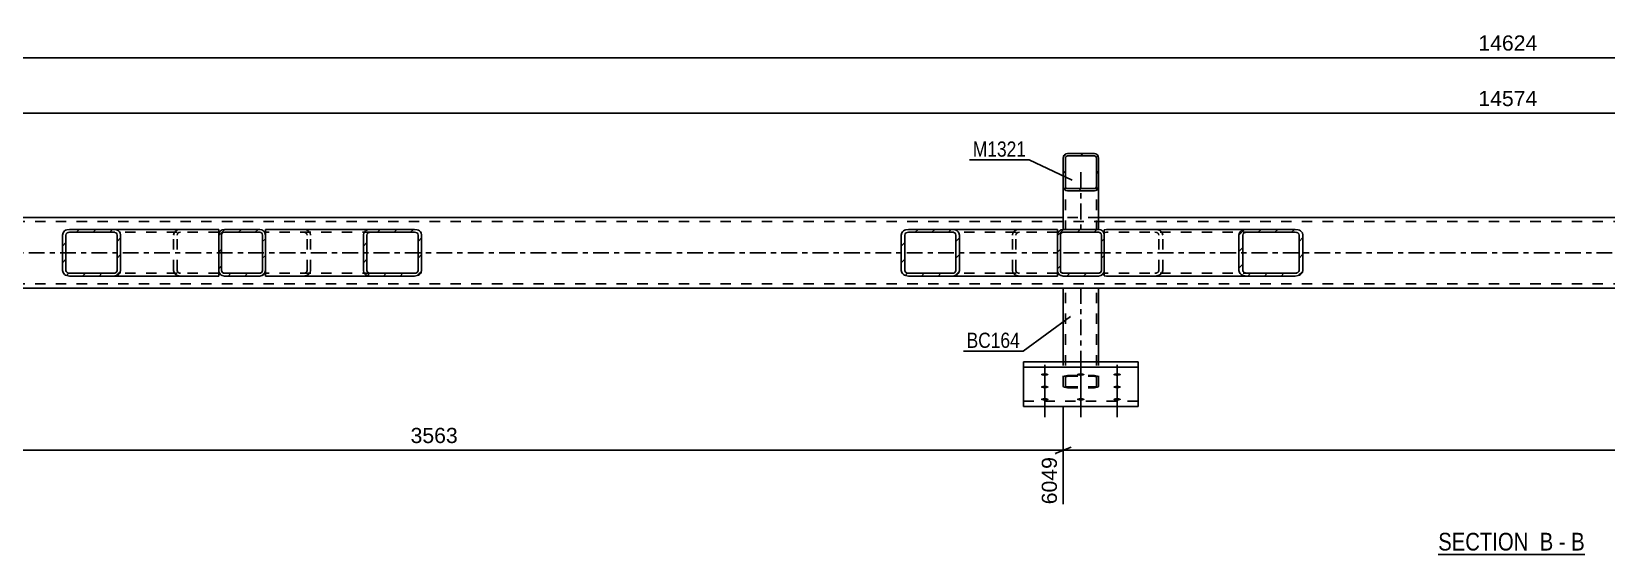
# Model space of a CAD drawing. Header units: millimetres. Extents: x -106 to 1083, y -547 to 294.
# Drawn here: x 181.8 to 479, y -359.8 to -261.1 of the extents above; entities that cross this region are included whole.
import ezdxf

# ---------------------------------------------------------------- set-up
doc = ezdxf.new("R2010")
doc.units = ezdxf.units.MM
doc.linetypes.add('DXK_LINE_DOT2', pattern=[3.9198, 1.9599, -1.9599])
doc.linetypes.add('DXK_LINE_DOT3', pattern=[5.9187, 2.979, -0.9799, 0.9799, -0.9799])
doc.styles.add('Arial', font='ARIAL.TTF', dxfattribs={"height": 0.2})
doc.styles.add('Arial Narrow', font='ARIALN.TTF', dxfattribs={"height": 0.2})

# ---------------------------------------------------------------- blocks, each defined once
blk = doc.blocks.new('Unknown-761556658-13 - 5484')
at = {"color": 6, "linetype": 'Continuous'}
blk.add_line((447.29, -359.8), (474.94, -359.8), dxfattribs=at)
at = {"color": 0, "linetype": 'Continuous'}
blk.add_wipeout([(465.4, -359.05), (465.4, -355.55), (447.29, -355.55), (447.29, -359.05)], dxfattribs=at)
at = {"color": 7, "linetype": 'Continuous', "style": 'Arial Narrow'}
blk.add_text('SECTION ', height=3.34, dxfattribs=at).set_placement((447.29, -359.05))
at = {"color": 0, "linetype": 'Continuous'}
blk.add_wipeout([(469.01, -359.05), (469.01, -355.55), (466.45, -355.55), (466.45, -359.05)], dxfattribs=at)
blk.add_wipeout([(471.33, -359.05), (471.33, -355.55), (470.06, -355.55), (470.06, -359.05)], dxfattribs=at)
at = {"color": 7, "linetype": 'Continuous', "style": 'Arial Narrow'}
blk.add_text('B', height=3.34, dxfattribs=at).set_placement((466.45, -359.05))
at = {"color": 0, "linetype": 'Continuous'}
blk.add_wipeout([(474.94, -359.05), (474.94, -355.55), (472.38, -355.55), (472.38, -359.05)], dxfattribs=at)
at = {"color": 7, "linetype": 'Continuous', "style": 'Arial Narrow'}
for s, p in [('B', (472.38, -359.05)), ('-', (470.06, -359.05))]:
    blk.add_text(s, height=3.34, dxfattribs=at).set_placement(p)
blk = doc.blocks.new('Part-761556658-5558 - 5484')
at = {"color": 7, "linetype": 'DXK_LINE_DOT2'}
for p, q in [((944.84, -297), (21.43, -297)), ((383.18, -296.2), (376.51, -296.2)), ((944.84, -308.74), (21.43, -308.74))]:
    blk.add_line(p, q, dxfattribs=at)
at = {"color": 2, "linetype": 'Continuous'}
for p, q in [((376.51, -296.2), (145.67, -296.2)), ((776.51, -296.2), (383.18, -296.2)), ((936.84, -309.54), (21.43, -309.54))]:
    blk.add_line(p, q, dxfattribs=at)
at = {"color": 7, "linetype": 'DXK_LINE_DOT3'}
blk.add_line((21.43, -302.87), (944.84, -302.87), dxfattribs=at)
blk = doc.blocks.new('Part-761556658-5628 - 5484')
at = {"linetype": 'Continuous'}
h = blk.add_hatch(dxfattribs=at)
h.set_pattern_fill('', scale=0.7, style=0, pattern_type=0)
h.set_pattern_definition([(45, (420.8499, -307.1879), (-1.57154, 1.57154), [])])
h.paths.add_polyline_path([(420.29, -307.27), (420.85, -307.19), (421.32, -306.96), (421.64, -306.61), (421.75, -306.2), (421.75, -299.54), (421.64, -299.13), (421.32, -298.78), (420.85, -298.55), (420.29, -298.47), (411.14, -298.47), (410.58, -298.55), (410.1, -298.78), (409.79, -299.13), (409.67, -299.54), (409.67, -306.2), (409.79, -306.61), (410.1, -306.96), (410.58, -307.19), (411.14, -307.27)])
h.paths.add_polyline_path([(410.86, -306.7), (410.62, -306.58), (410.46, -306.41), (410.41, -306.2), (410.41, -299.54), (410.46, -299.33), (410.62, -299.16), (410.86, -299.04), (411.14, -299), (420.29, -299), (420.57, -299.04), (420.81, -299.16), (420.97, -299.33), (421.02, -299.54), (421.02, -306.2), (420.97, -306.41), (420.81, -306.58), (420.57, -306.7), (420.29, -306.74), (411.14, -306.74)])
at = {"color": 2, "linetype": 'Continuous'}
for p, q in [((384.23, -298.53), (384.66, -298.47)), ((384.23, -298.53), (384.23, -299.54)), ((411.14, -298.47), (384.66, -298.47)), ((409.79, -299.13), (409.67, -299.54)), ((409.67, -306.2), (409.67, -299.54)), ((410.41, -299.54), (410.46, -299.33)), ((410.41, -306.2), (410.41, -299.54)), ((411.14, -298.47), (410.58, -298.55)), ((410.86, -299.04), (411.14, -299)), ((411.14, -298.47), (420.29, -298.47)), ((411.14, -299), (420.29, -299)), ((420.85, -298.55), (420.29, -298.47)), ((420.29, -299), (420.57, -299.04)), ((420.97, -299.33), (421.02, -299.54)), ((421.02, -306.2), (421.02, -299.54)), ((421.75, -299.54), (421.64, -299.13)), ((421.75, -306.2), (421.75, -299.54)), ((384.23, -307.19), (384.23, -306.2)), ((409.67, -306.2), (409.79, -306.61)), ((410.46, -306.41), (410.41, -306.2)), ((421.02, -306.2), (420.97, -306.41)), ((421.64, -306.61), (421.75, -306.2)), ((384.23, -307.21), (384.23, -307.19)), ((384.66, -307.27), (384.23, -307.21)), ((411.14, -307.27), (384.66, -307.27)), ((410.58, -307.19), (411.14, -307.27)), ((411.14, -306.74), (410.86, -306.7)), ((411.14, -306.74), (420.29, -306.74)), ((411.14, -307.27), (420.29, -307.27)), ((420.57, -306.7), (420.29, -306.74)), ((420.29, -307.27), (420.85, -307.19))]:
    blk.add_line(p, q, dxfattribs=at)
at = {"color": 7, "linetype": 'DXK_LINE_DOT2'}
for p, q in [((384.23, -298.53), (384.23, -299.12)), ((384.38, -299.04), (384.23, -299.12)), ((384.23, -306.96), (384.23, -299.54)), ((384.66, -299), (384.38, -299.04)), ((420.29, -299), (384.66, -299)), ((393.81, -298.47), (394.37, -298.55)), ((394.09, -299.04), (393.81, -299)), ((394.55, -299.54), (394.49, -299.33)), ((394.55, -306.2), (394.55, -299.54)), ((395.17, -299.13), (395.28, -299.54)), ((395.28, -306.2), (395.28, -299.54)), ((420.29, -298.47), (411.14, -298.47)), ((394.49, -306.41), (394.55, -306.2)), ((395.28, -306.2), (395.17, -306.61)), ((384.23, -306.62), (384.38, -306.7)), ((384.38, -306.7), (384.66, -306.74)), ((420.29, -306.74), (384.66, -306.74)), ((393.81, -306.74), (394.09, -306.7)), ((394.37, -307.19), (393.81, -307.27)), ((420.29, -307.27), (411.14, -307.27))]:
    blk.add_line(p, q, dxfattribs=at)
for centre, radius, start, end in [((393.93, -299.69), 0.668, 32.4104, 75.4453), ((394.04, -299.84), 1.34, 32.4104, 75.4453), ((393.93, -306.05), 0.668, 284.5547, 327.5896), ((394.04, -305.89), 1.34, 284.5547, 327.5896)]:
    blk.add_arc(centre, radius, start, end, dxfattribs=at)
at = {"color": 2, "linetype": 'Continuous'}
for centre, radius, start, end in [((410.91, -299.84), 1.34, 104.5547, 147.5896), ((411.03, -299.69), 0.668, 104.5547, 147.5896), ((420.4, -299.69), 0.668, 32.4104, 75.4453), ((420.51, -299.84), 1.34, 32.4104, 75.4453), ((410.91, -305.89), 1.34, 212.4104, 255.4453), ((411.03, -306.05), 0.668, 212.4104, 255.4453), ((420.4, -306.05), 0.668, 284.5547, 327.5896), ((420.51, -305.89), 1.34, 284.5547, 327.5896)]:
    blk.add_arc(centre, radius, start, end, dxfattribs=at)
blk = doc.blocks.new('Part-761556658-5567 - 5484')
at = {"linetype": 'Continuous'}
h = blk.add_hatch(dxfattribs=at)
h.set_pattern_fill('', scale=0.7, style=0, pattern_type=0)
h.set_pattern_definition([(45, (197.76, -307.1879), (-1.57154, 1.57154), [])])
h.paths.add_polyline_path([(197.25, -307.27), (197.76, -307.19), (198.19, -306.96), (198.48, -306.61), (198.58, -306.2), (198.58, -299.54), (198.48, -299.13), (198.19, -298.78), (197.76, -298.55), (197.25, -298.47), (188.94, -298.47), (188.43, -298.55), (188, -298.78), (187.71, -299.13), (187.61, -299.54), (187.61, -306.2), (187.71, -306.61), (188, -306.96), (188.43, -307.19), (188.94, -307.27)])
h.paths.add_polyline_path([(188.69, -306.7), (188.47, -306.58), (188.33, -306.41), (188.27, -306.2), (188.27, -299.54), (188.33, -299.33), (188.47, -299.16), (188.69, -299.04), (188.94, -299), (197.25, -299), (197.51, -299.04), (197.72, -299.16), (197.87, -299.33), (197.92, -299.54), (197.92, -306.2), (197.87, -306.41), (197.72, -306.58), (197.51, -306.7), (197.25, -306.74), (188.94, -306.74)])
at = {"color": 2, "linetype": 'Continuous'}
for p, q in [((187.71, -299.13), (187.61, -299.54)), ((187.61, -306.2), (187.61, -299.54)), ((188.27, -299.54), (188.33, -299.33)), ((188.27, -306.2), (188.27, -299.54)), ((188.94, -298.47), (188.43, -298.55)), ((188.69, -299.04), (188.94, -299)), ((188.94, -298.47), (197.25, -298.47)), ((188.94, -299), (197.25, -299)), ((217.1, -298.47), (197.25, -298.47)), ((197.76, -298.55), (197.25, -298.47)), ((197.25, -299), (197.51, -299.04)), ((197.87, -299.33), (197.92, -299.54)), ((197.92, -306.2), (197.92, -299.54)), ((198.58, -299.54), (198.48, -299.13)), ((198.58, -306.2), (198.58, -299.54)), ((217.1, -298.47), (217.1, -298.78)), ((217.1, -298.78), (217.1, -299.54)), ((187.61, -306.2), (187.71, -306.61)), ((188.33, -306.41), (188.27, -306.2)), ((197.92, -306.2), (197.87, -306.41)), ((198.48, -306.61), (198.58, -306.2)), ((217.1, -307.27), (217.1, -306.2)), ((188.43, -307.19), (188.94, -307.27)), ((188.94, -306.74), (188.69, -306.7)), ((188.94, -306.74), (197.25, -306.74)), ((188.94, -307.27), (197.25, -307.27)), ((197.51, -306.7), (197.25, -306.74)), ((197.25, -307.27), (197.76, -307.19)), ((217.1, -307.27), (197.25, -307.27))]:
    blk.add_line(p, q, dxfattribs=at)
at = {"color": 7, "linetype": 'DXK_LINE_DOT2'}
for p, q in [((197.25, -298.47), (188.94, -298.47)), ((217.1, -299), (188.94, -299)), ((208.57, -299.54), (208.67, -299.13)), ((208.57, -306.2), (208.57, -299.54)), ((209.29, -299.33), (209.23, -299.54)), ((209.23, -306.2), (209.23, -299.54)), ((209.39, -298.55), (209.9, -298.47)), ((209.9, -299), (209.65, -299.04)), ((217.1, -298.78), (217.1, -299)), ((217.1, -306.2), (217.1, -299.13)), ((208.67, -306.61), (208.57, -306.2)), ((209.23, -306.2), (209.29, -306.41)), ((217.1, -306.74), (188.94, -306.74)), ((197.25, -307.27), (188.94, -307.27)), ((209.9, -307.27), (209.39, -307.19)), ((209.65, -306.7), (209.9, -306.74))]:
    blk.add_line(p, q, dxfattribs=at)
at = {"color": 2, "linetype": 'Continuous'}
for centre, radius, start, end in [((188.78, -299.73), 1.23, 106.7178, 150.749), ((188.86, -299.63), 0.615, 106.7178, 150.749), ((197.33, -299.63), 0.615, 29.251, 73.2822), ((197.41, -299.73), 1.23, 29.251, 73.2822), ((188.78, -306.01), 1.23, 209.251, 253.2822), ((188.86, -306.11), 0.615, 209.251, 253.2822), ((197.33, -306.11), 0.615, 286.7178, 330.749), ((197.41, -306.01), 1.23, 286.7178, 330.749)]:
    blk.add_arc(centre, radius, start, end, dxfattribs=at)
at = {"color": 7, "linetype": 'DXK_LINE_DOT2'}
for centre, radius, start, end in [((209.74, -299.73), 1.23, 106.7178, 150.749), ((209.82, -299.63), 0.615, 106.7178, 150.749), ((209.74, -306.01), 1.23, 209.251, 253.2822), ((209.82, -306.11), 0.615, 209.251, 253.2822)]:
    blk.add_arc(centre, radius, start, end, dxfattribs=at)
blk = doc.blocks.new('Part-761556658-5533 - 5484')
at = {"color": 2, "linetype": 'Continuous'}
for p, q in [((390.68, -323.48), (369.01, -323.48)), ((369.01, -323.48), (369.01, -331.9)), ((390.68, -331.9), (390.68, -323.48)), ((369.01, -324.49), (390.68, -324.49)), ((369.01, -331.9), (390.68, -331.9))]:
    blk.add_line(p, q, dxfattribs=at)
at = {"color": 7, "linetype": 'DXK_LINE_DOT2'}
blk.add_line((369.01, -330.89), (390.68, -330.89), dxfattribs=at)
blk = doc.blocks.new('Part-761556658-5613 - 5484')
at = {"linetype": 'Continuous'}
h = blk.add_hatch(dxfattribs=at)
h.set_pattern_fill('', scale=0.7, style=0, pattern_type=0)
h.set_pattern_definition([(45, (382.6817, -291.14), (-1.57154, 1.57154), [])])
h.paths.add_polyline_path([(382.38, -291.2), (382.68, -291.14), (382.94, -290.96), (383.11, -290.68), (383.18, -290.36), (383.18, -285.02), (383.11, -284.69), (382.94, -284.42), (382.68, -284.24), (382.38, -284.17), (377.31, -284.17), (377, -284.24), (376.74, -284.42), (376.57, -284.69), (376.51, -285.02), (376.51, -290.36), (376.57, -290.68), (376.74, -290.96), (377, -291.14), (377.31, -291.2)])
h.paths.add_polyline_path([(377.16, -290.75), (377.03, -290.66), (376.94, -290.52), (376.91, -290.36), (376.91, -285.02), (376.94, -284.86), (377.03, -284.72), (377.16, -284.63), (377.31, -284.59), (382.38, -284.59), (382.53, -284.63), (382.66, -284.72), (382.75, -284.86), (382.78, -285.02), (382.78, -290.36), (382.75, -290.52), (382.66, -290.66), (382.53, -290.75), (382.38, -290.78), (377.31, -290.78)])
at = {"color": 2, "linetype": 'Continuous'}
for p, q in [((376.57, -284.69), (376.51, -285.02)), ((376.51, -290.36), (376.51, -285.02)), ((376.91, -285.02), (376.94, -284.86)), ((376.91, -290.36), (376.91, -285.02)), ((376.94, -284.86), (377.03, -284.72)), ((377.31, -284.17), (377, -284.24)), ((377.03, -284.72), (377.16, -284.63)), ((377.16, -284.63), (377.31, -284.59)), ((377.31, -284.17), (382.38, -284.17)), ((377.31, -284.59), (382.38, -284.59)), ((382.68, -284.24), (382.38, -284.17)), ((382.38, -284.59), (382.53, -284.63)), ((382.53, -284.63), (382.66, -284.72)), ((382.66, -284.72), (382.75, -284.86)), ((382.75, -284.86), (382.78, -285.02)), ((382.78, -290.36), (382.78, -285.02)), ((383.18, -285.02), (383.11, -284.69)), ((383.18, -290.36), (383.18, -285.02)), ((376.51, -290.36), (376.51, -298.47)), ((376.51, -290.36), (376.57, -290.68)), ((376.94, -290.52), (376.91, -290.36)), ((377.03, -290.66), (376.94, -290.52)), ((377, -291.14), (377.31, -291.2)), ((377.16, -290.75), (377.03, -290.66)), ((377.31, -290.78), (377.16, -290.75)), ((377.31, -290.78), (382.38, -290.78)), ((377.31, -291.2), (382.38, -291.2)), ((382.53, -290.75), (382.38, -290.78)), ((382.38, -291.2), (382.68, -291.14)), ((382.66, -290.66), (382.53, -290.75)), ((382.75, -290.52), (382.66, -290.66)), ((382.78, -290.36), (382.75, -290.52)), ((383.11, -290.68), (383.18, -290.36)), ((383.18, -298.47), (383.18, -290.36)), ((383.17, -298.47), (383.18, -298.47))]:
    blk.add_line(p, q, dxfattribs=at)
at = {"color": 7, "linetype": 'DXK_LINE_DOT2'}
for p, q in [((376.51, -285.02), (376.51, -290.36)), ((376.91, -285.02), (376.91, -298.47)), ((382.78, -285.02), (382.78, -298.47)), ((383.18, -285.02), (383.18, -290.36)), ((383.18, -296.2), (376.51, -296.2)), ((383.17, -298.47), (376.51, -298.47))]:
    blk.add_line(p, q, dxfattribs=at)
at = {"color": 7, "linetype": 'DXK_LINE_DOT3'}
blk.add_line((379.84, -287.69), (379.84, -298.47), dxfattribs=at)
at = {"color": 2, "linetype": 'Continuous'}
for centre, start, end in [((377.34, -284.99), 114.0542, 158.9967), ((382.35, -284.99), 21.0033, 65.9458), ((377.34, -290.39), 201.0033, 245.9458), ((382.35, -290.39), 294.0542, 338.9967)]:
    blk.add_arc(centre, 0.823, start, end, dxfattribs=at)
blk = doc.blocks.new('Part-761556658-5630 - 5484')
at = {"linetype": 'Continuous'}
h = blk.add_hatch(dxfattribs=at)
h.set_pattern_fill('', scale=0.7, style=0, pattern_type=0)
h.set_pattern_definition([(45, (254.5702, -307.1879), (-1.57154, 1.57154), [])])
h.paths.add_polyline_path([(254.06, -307.27), (254.57, -307.19), (255, -306.96), (255.29, -306.61), (255.39, -306.2), (255.39, -299.54), (255.29, -299.13), (255, -298.78), (254.57, -298.55), (254.06, -298.47), (245.75, -298.47), (245.24, -298.55), (244.81, -298.78), (244.52, -299.13), (244.42, -299.54), (244.42, -306.2), (244.52, -306.61), (244.81, -306.96), (245.24, -307.19), (245.75, -307.27)])
h.paths.add_polyline_path([(245.5, -306.7), (245.28, -306.58), (245.14, -306.41), (245.08, -306.2), (245.08, -299.54), (245.14, -299.33), (245.28, -299.16), (245.5, -299.04), (245.75, -299), (254.06, -299), (254.32, -299.04), (254.53, -299.16), (254.68, -299.33), (254.73, -299.54), (254.73, -306.2), (254.68, -306.41), (254.53, -306.58), (254.32, -306.7), (254.06, -306.74), (245.75, -306.74)])
at = {"color": 2, "linetype": 'Continuous'}
for p, q in [((225.9, -298.47), (225.9, -299.54)), ((245.75, -298.47), (225.9, -298.47)), ((244.52, -299.13), (244.42, -299.54)), ((244.42, -306.2), (244.42, -299.54)), ((245.08, -299.54), (245.14, -299.33)), ((245.08, -306.2), (245.08, -299.54)), ((245.75, -298.47), (245.24, -298.55)), ((245.5, -299.04), (245.75, -299)), ((245.75, -298.47), (254.06, -298.47)), ((245.75, -299), (254.06, -299)), ((254.57, -298.55), (254.06, -298.47)), ((254.06, -299), (254.32, -299.04)), ((254.68, -299.33), (254.73, -299.54)), ((254.73, -306.2), (254.73, -299.54)), ((255.39, -299.54), (255.29, -299.13)), ((255.39, -306.2), (255.39, -299.54)), ((225.9, -307.27), (225.9, -306.2)), ((244.42, -306.2), (244.52, -306.61)), ((245.14, -306.41), (245.08, -306.2)), ((254.73, -306.2), (254.68, -306.41)), ((255.29, -306.61), (255.39, -306.2)), ((245.75, -307.27), (225.9, -307.27)), ((245.24, -307.19), (245.75, -307.27)), ((245.75, -306.74), (245.5, -306.7)), ((245.75, -306.74), (254.06, -306.74)), ((245.75, -307.27), (254.06, -307.27)), ((254.32, -306.7), (254.06, -306.74)), ((254.06, -307.27), (254.57, -307.19))]:
    blk.add_line(p, q, dxfattribs=at)
at = {"color": 7, "linetype": 'DXK_LINE_DOT2'}
for p, q in [((225.9, -298.47), (225.9, -299)), ((254.06, -299), (225.9, -299)), ((225.9, -306.2), (225.9, -299.54)), ((233.1, -298.47), (233.61, -298.55)), ((233.36, -299.04), (233.1, -299)), ((233.77, -299.54), (233.72, -299.33)), ((233.77, -306.2), (233.77, -299.54)), ((234.33, -299.13), (234.43, -299.54)), ((234.43, -306.2), (234.43, -299.54)), ((254.06, -298.47), (245.75, -298.47)), ((233.72, -306.41), (233.77, -306.2)), ((234.43, -306.2), (234.33, -306.61)), ((254.06, -306.74), (225.9, -306.74)), ((233.1, -306.74), (233.36, -306.7)), ((233.61, -307.19), (233.1, -307.27)), ((254.06, -307.27), (245.75, -307.27))]:
    blk.add_line(p, q, dxfattribs=at)
for centre, radius, start, end in [((233.18, -299.63), 0.615, 29.251, 73.2822), ((233.26, -299.73), 1.23, 29.251, 73.2822), ((233.18, -306.11), 0.615, 286.7178, 330.749), ((233.26, -306.01), 1.23, 286.7178, 330.749)]:
    blk.add_arc(centre, radius, start, end, dxfattribs=at)
at = {"color": 2, "linetype": 'Continuous'}
for centre, radius, start, end in [((245.59, -299.73), 1.23, 106.7178, 150.749), ((245.67, -299.63), 0.615, 106.7178, 150.749), ((254.14, -299.63), 0.615, 29.251, 73.2822), ((254.22, -299.73), 1.23, 29.251, 73.2822), ((245.59, -306.01), 1.23, 209.251, 253.2822), ((245.67, -306.11), 0.615, 209.251, 253.2822), ((254.14, -306.11), 0.615, 286.7178, 330.749), ((254.22, -306.01), 1.23, 286.7178, 330.749)]:
    blk.add_arc(centre, radius, start, end, dxfattribs=at)
blk = doc.blocks.new('Part-761556658-5566 - 5484')
at = {"linetype": 'Continuous'}
h = blk.add_hatch(dxfattribs=at)
h.set_pattern_fill('', scale=0.7, style=0, pattern_type=0)
h.set_pattern_definition([(45, (356.093, -307.1879), (-1.57154, 1.57154), [])])
h.paths.add_polyline_path([(355.58, -307.27), (356.09, -307.19), (356.52, -306.96), (356.81, -306.61), (356.91, -306.2), (356.91, -299.54), (356.81, -299.13), (356.52, -298.78), (356.09, -298.55), (355.58, -298.47), (347.27, -298.47), (346.76, -298.55), (346.33, -298.78), (346.04, -299.13), (345.94, -299.54), (345.94, -306.2), (346.04, -306.61), (346.33, -306.96), (346.76, -307.19), (347.27, -307.27)])
h.paths.add_polyline_path([(347.02, -306.7), (346.8, -306.58), (346.66, -306.41), (346.61, -306.2), (346.61, -299.54), (346.66, -299.33), (346.8, -299.16), (347.02, -299.04), (347.27, -299), (355.58, -299), (355.84, -299.04), (356.05, -299.16), (356.2, -299.33), (356.25, -299.54), (356.25, -306.2), (356.2, -306.41), (356.05, -306.58), (355.84, -306.7), (355.58, -306.74), (347.27, -306.74)])
at = {"color": 2, "linetype": 'Continuous'}
for p, q in [((346.04, -299.13), (345.94, -299.54)), ((345.94, -306.2), (345.94, -299.54)), ((346.61, -299.54), (346.66, -299.33)), ((346.61, -306.2), (346.61, -299.54)), ((347.27, -298.47), (346.76, -298.55)), ((347.02, -299.04), (347.27, -299)), ((347.27, -298.47), (355.58, -298.47)), ((347.27, -299), (355.58, -299)), ((375.43, -298.47), (355.58, -298.47)), ((356.09, -298.55), (355.58, -298.47)), ((355.58, -299), (355.84, -299.04)), ((356.2, -299.33), (356.25, -299.54)), ((356.25, -306.2), (356.25, -299.54)), ((356.91, -299.54), (356.81, -299.13)), ((356.91, -306.2), (356.91, -299.54)), ((375.43, -298.47), (375.43, -298.78)), ((375.43, -298.78), (375.43, -299.54)), ((345.94, -306.2), (346.04, -306.61)), ((346.66, -306.41), (346.61, -306.2)), ((356.25, -306.2), (356.2, -306.41)), ((356.81, -306.61), (356.91, -306.2)), ((375.43, -307.27), (375.43, -306.2)), ((346.76, -307.19), (347.27, -307.27)), ((347.27, -306.74), (347.02, -306.7)), ((347.27, -306.74), (355.58, -306.74)), ((347.27, -307.27), (355.58, -307.27)), ((355.84, -306.7), (355.58, -306.74)), ((355.58, -307.27), (356.09, -307.19)), ((375.43, -307.27), (355.58, -307.27))]:
    blk.add_line(p, q, dxfattribs=at)
at = {"color": 7, "linetype": 'DXK_LINE_DOT2'}
for p, q in [((355.58, -298.47), (347.27, -298.47)), ((375.43, -299), (347.27, -299)), ((366.9, -299.54), (367, -299.13)), ((366.9, -306.2), (366.9, -299.54)), ((367.62, -299.33), (367.57, -299.54)), ((367.57, -306.2), (367.57, -299.54)), ((367.72, -298.55), (368.23, -298.47)), ((368.23, -299), (367.98, -299.04)), ((375.43, -298.55), (375.43, -299)), ((375.43, -299.13), (375.43, -306.2)), ((367, -306.61), (366.9, -306.2)), ((367.57, -306.2), (367.62, -306.41)), ((375.43, -306.74), (347.27, -306.74)), ((355.58, -307.27), (347.27, -307.27)), ((368.23, -307.27), (367.72, -307.19)), ((367.98, -306.7), (368.23, -306.74))]:
    blk.add_line(p, q, dxfattribs=at)
at = {"color": 2, "linetype": 'Continuous'}
for centre, radius, start, end in [((347.12, -299.73), 1.23, 106.7178, 150.749), ((347.2, -299.63), 0.615, 106.7178, 150.749), ((355.66, -299.63), 0.615, 29.251, 73.2822), ((355.74, -299.73), 1.23, 29.251, 73.2822), ((347.12, -306.01), 1.23, 209.251, 253.2822), ((347.2, -306.11), 0.615, 209.251, 253.2822), ((355.66, -306.11), 0.615, 286.7178, 330.749), ((355.74, -306.01), 1.23, 286.7178, 330.749)]:
    blk.add_arc(centre, radius, start, end, dxfattribs=at)
at = {"color": 7, "linetype": 'DXK_LINE_DOT2'}
for centre, radius, start, end in [((368.08, -299.73), 1.23, 106.7178, 150.749), ((368.16, -299.63), 0.615, 106.7178, 150.749), ((368.08, -306.01), 1.23, 209.251, 253.2822), ((368.16, -306.11), 0.615, 209.251, 253.2822)]:
    blk.add_arc(centre, radius, start, end, dxfattribs=at)
blk = doc.blocks.new('Part-761556658-5600 - 5484')
at = {"linetype": 'Continuous'}
h = blk.add_hatch(dxfattribs=at)
h.set_pattern_fill('', scale=0.7, style=0, pattern_type=0)
h.set_pattern_definition([(45, (383.575, -307.1879), (-1.57154, 1.57154), [])])
h.paths.add_polyline_path([(383.17, -307.27), (383.58, -307.19), (383.92, -306.96), (384.15, -306.61), (384.23, -306.2), (384.23, -299.54), (384.15, -299.13), (383.92, -298.78), (383.58, -298.55), (383.17, -298.47), (376.5, -298.47), (376.09, -298.55), (375.75, -298.78), (375.51, -299.13), (375.43, -299.54), (375.43, -306.2), (375.51, -306.61), (375.75, -306.96), (376.09, -307.19), (376.5, -307.27)])
h.paths.add_polyline_path([(376.3, -306.7), (376.12, -306.58), (376.01, -306.41), (375.97, -306.2), (375.97, -299.54), (376.01, -299.33), (376.12, -299.16), (376.3, -299.04), (376.5, -299), (383.17, -299), (383.37, -299.04), (383.54, -299.16), (383.66, -299.33), (383.7, -299.54), (383.7, -306.2), (383.66, -306.41), (383.54, -306.58), (383.37, -306.7), (383.17, -306.74), (376.5, -306.74)])
at = {"color": 7, "linetype": 'DXK_LINE_DOT2'}
for p, q in [((375.43, -299.54), (375.51, -299.13)), ((375.43, -306.2), (375.43, -299.54)), ((376.01, -299.33), (375.97, -299.54)), ((375.97, -306.2), (375.97, -299.54)), ((376.09, -298.55), (376.5, -298.47)), ((376.5, -299), (376.3, -299.04)), ((383.17, -298.47), (376.5, -298.47)), ((376.5, -299), (383.17, -299)), ((383.17, -298.47), (383.58, -298.55)), ((383.37, -299.04), (383.17, -299)), ((383.7, -299.54), (383.66, -299.33)), ((383.7, -306.2), (383.7, -299.54)), ((384.15, -299.13), (384.23, -299.54)), ((384.23, -306.2), (384.23, -299.54)), ((375.51, -306.61), (375.43, -306.2)), ((375.97, -306.2), (376.01, -306.41)), ((383.66, -306.41), (383.7, -306.2)), ((384.23, -306.2), (384.15, -306.61)), ((376.5, -307.27), (376.09, -307.19)), ((376.3, -306.7), (376.5, -306.74)), ((376.5, -306.74), (383.17, -306.74)), ((376.5, -307.27), (383.17, -307.27)), ((383.17, -306.74), (383.37, -306.7)), ((383.58, -307.19), (383.17, -307.27))]:
    blk.add_line(p, q, dxfattribs=at)
at = {"color": 2, "linetype": 'Continuous'}
for p, q in [((375.51, -299.13), (375.43, -299.54)), ((375.43, -306.2), (375.43, -299.54)), ((375.97, -299.54), (376.01, -299.33)), ((375.97, -306.2), (375.97, -299.54)), ((376.5, -298.47), (376.09, -298.55)), ((376.3, -299.04), (376.5, -299)), ((376.5, -298.47), (383.17, -298.47)), ((376.5, -299), (383.17, -299)), ((383.58, -298.55), (383.17, -298.47)), ((383.17, -299), (383.37, -299.04)), ((383.66, -299.33), (383.7, -299.54)), ((383.7, -306.2), (383.7, -299.54)), ((384.23, -299.54), (384.15, -299.13)), ((384.23, -306.2), (384.23, -299.54)), ((375.43, -306.2), (375.51, -306.61)), ((376.01, -306.41), (375.97, -306.2)), ((383.7, -306.2), (383.66, -306.41)), ((384.15, -306.61), (384.23, -306.2)), ((376.09, -307.19), (376.5, -307.27)), ((376.5, -306.74), (376.3, -306.7)), ((376.5, -306.74), (383.17, -306.74)), ((376.5, -307.27), (383.17, -307.27)), ((383.37, -306.7), (383.17, -306.74)), ((383.17, -307.27), (383.58, -307.19))]:
    blk.add_line(p, q, dxfattribs=at)
at = {"color": 7, "linetype": 'DXK_LINE_DOT2'}
for centre, radius, start, end in [((376.5, -299.54), 1.07, 112.5, 157.5), ((376.5, -299.54), 0.533, 112.5, 157.5), ((383.17, -299.54), 0.533, 22.5, 67.5), ((383.17, -299.54), 1.07, 22.5, 67.5), ((376.5, -306.2), 1.07, 202.5, 247.5), ((376.5, -306.2), 0.533, 202.5, 247.5), ((383.17, -306.2), 0.533, 292.5, 337.5), ((383.17, -306.2), 1.07, 292.5, 337.5)]:
    blk.add_arc(centre, radius, start, end, dxfattribs=at)
at = {"color": 2, "linetype": 'Continuous'}
for centre, radius, start, end in [((376.5, -299.54), 1.07, 112.5, 157.5), ((376.5, -299.54), 0.533, 112.5, 157.5), ((383.17, -299.54), 0.533, 22.5, 67.5), ((383.17, -299.54), 1.07, 22.5, 67.5), ((376.5, -306.2), 1.07, 202.5, 247.5), ((376.5, -306.2), 0.533, 202.5, 247.5), ((383.17, -306.2), 0.533, 292.5, 337.5), ((383.17, -306.2), 1.07, 292.5, 337.5)]:
    blk.add_arc(centre, radius, start, end, dxfattribs=at)
blk = doc.blocks.new('Bolt-761556658-5648 - 5484')
at = {"linetype": 'Continuous'}
for points in [[(373.01, -325.6), (373.16, -325.61), (373.31, -325.63), (373.44, -325.65), (373.55, -325.69), (373.64, -325.73), (373.71, -325.78), (373.74, -325.83), (373.74, -325.88), (373.71, -325.93), (373.64, -325.98), (373.55, -326.02), (373.44, -326.06), (373.31, -326.08), (373.16, -326.1), (373.01, -326.11), (372.86, -326.1), (372.71, -326.08), (372.58, -326.06), (372.46, -326.02), (372.37, -325.98), (372.31, -325.93), (372.28, -325.88), (372.28, -325.83), (372.31, -325.78), (372.37, -325.73), (372.46, -325.69), (372.58, -325.65), (372.71, -325.63), (372.86, -325.61)], [(379.81, -325.6), (379.96, -325.61), (380.11, -325.63), (380.24, -325.65), (380.35, -325.69), (380.44, -325.73), (380.51, -325.78), (380.54, -325.83), (380.54, -325.88), (380.51, -325.93), (380.44, -325.98), (380.35, -326.02), (380.24, -326.06), (380.11, -326.08), (379.96, -326.1), (379.81, -326.11), (379.66, -326.1), (379.51, -326.08), (379.38, -326.06), (379.26, -326.02), (379.17, -325.98), (379.11, -325.93), (379.08, -325.88), (379.08, -325.83), (379.11, -325.78), (379.17, -325.73), (379.26, -325.69), (379.38, -325.65), (379.51, -325.63), (379.66, -325.61)], [(386.68, -325.6), (386.83, -325.61), (386.97, -325.63), (387.11, -325.65), (387.22, -325.69), (387.31, -325.73), (387.37, -325.78), (387.4, -325.83), (387.4, -325.88), (387.37, -325.93), (387.31, -325.98), (387.22, -326.02), (387.11, -326.06), (386.97, -326.08), (386.83, -326.1), (386.68, -326.11), (386.52, -326.1), (386.38, -326.08), (386.24, -326.06), (386.13, -326.02), (386.04, -325.98), (385.98, -325.93), (385.95, -325.88), (385.95, -325.83), (385.98, -325.78), (386.04, -325.73), (386.13, -325.69), (386.24, -325.65), (386.38, -325.63), (386.52, -325.61)], [(373.01, -327.95), (373.16, -327.96), (373.31, -327.97), (373.44, -328), (373.55, -328.04), (373.64, -328.08), (373.71, -328.13), (373.74, -328.18), (373.74, -328.23), (373.71, -328.28), (373.64, -328.33), (373.55, -328.37), (373.44, -328.41), (373.31, -328.43), (373.16, -328.45), (373.01, -328.45), (372.86, -328.45), (372.71, -328.43), (372.58, -328.41), (372.46, -328.37), (372.37, -328.33), (372.31, -328.28), (372.28, -328.23), (372.28, -328.18), (372.31, -328.13), (372.37, -328.08), (372.46, -328.04), (372.58, -328), (372.71, -327.97), (372.86, -327.96)], [(386.68, -327.95), (386.83, -327.96), (386.97, -327.97), (387.11, -328), (387.22, -328.04), (387.31, -328.08), (387.37, -328.13), (387.4, -328.18), (387.4, -328.23), (387.37, -328.28), (387.31, -328.33), (387.22, -328.37), (387.11, -328.41), (386.97, -328.43), (386.83, -328.45), (386.68, -328.45), (386.52, -328.45), (386.38, -328.43), (386.24, -328.41), (386.13, -328.37), (386.04, -328.33), (385.98, -328.28), (385.95, -328.23), (385.95, -328.18), (385.98, -328.13), (386.04, -328.08), (386.13, -328.04), (386.24, -328), (386.38, -327.97), (386.52, -327.96)], [(373.01, -330.28), (373.16, -330.28), (373.31, -330.3), (373.44, -330.33), (373.55, -330.36), (373.64, -330.4), (373.71, -330.45), (373.74, -330.5), (373.74, -330.56), (373.71, -330.61), (373.64, -330.65), (373.55, -330.7), (373.44, -330.73), (373.31, -330.76), (373.16, -330.77), (373.01, -330.78), (372.86, -330.77), (372.71, -330.76), (372.58, -330.73), (372.46, -330.7), (372.37, -330.65), (372.31, -330.61), (372.28, -330.56), (372.28, -330.5), (372.31, -330.45), (372.37, -330.4), (372.46, -330.36), (372.58, -330.33), (372.71, -330.3), (372.86, -330.28)], [(379.81, -330.28), (379.96, -330.28), (380.11, -330.3), (380.24, -330.33), (380.35, -330.36), (380.44, -330.4), (380.51, -330.45), (380.54, -330.5), (380.54, -330.56), (380.51, -330.61), (380.44, -330.65), (380.35, -330.7), (380.24, -330.73), (380.11, -330.76), (379.96, -330.77), (379.81, -330.78), (379.66, -330.77), (379.51, -330.76), (379.38, -330.73), (379.26, -330.7), (379.17, -330.65), (379.11, -330.61), (379.08, -330.56), (379.08, -330.5), (379.11, -330.45), (379.17, -330.4), (379.26, -330.36), (379.38, -330.33), (379.51, -330.3), (379.66, -330.28)], [(386.68, -330.28), (386.83, -330.28), (386.97, -330.3), (387.11, -330.33), (387.22, -330.36), (387.31, -330.4), (387.37, -330.45), (387.4, -330.5), (387.4, -330.56), (387.37, -330.61), (387.31, -330.65), (387.22, -330.7), (387.11, -330.73), (386.97, -330.76), (386.83, -330.77), (386.68, -330.78), (386.52, -330.77), (386.38, -330.76), (386.24, -330.73), (386.13, -330.7), (386.04, -330.65), (385.98, -330.61), (385.95, -330.56), (385.95, -330.5), (385.98, -330.45), (386.04, -330.4), (386.13, -330.36), (386.24, -330.33), (386.38, -330.3), (386.52, -330.28)]]:
    blk.add_hatch(color=1, dxfattribs=at).paths.add_polyline_path(points)
at = {"color": 1, "linetype": 'Continuous'}
for p, q in [((373.01, -324.04), (373.01, -329.24)), ((379.81, -324.04), (379.81, -329.24)), ((386.68, -324.04), (386.68, -329.24)), ((373.01, -326.39), (373.01, -331.59)), ((386.68, -326.39), (386.68, -331.59)), ((373.01, -328.71), (373.01, -333.91)), ((379.81, -328.71), (379.81, -333.91)), ((386.68, -328.71), (386.68, -333.91))]:
    blk.add_line(p, q, dxfattribs=at)
blk = doc.blocks.new('Part-761556658-5601 - 5484')
at = {"linetype": 'Continuous'}
h = blk.add_hatch(dxfattribs=at)
h.set_pattern_fill('', scale=0.7, style=0, pattern_type=0)
h.set_pattern_definition([(45, (225.242, -307.1879), (-1.57154, 1.57154), [])])
h.paths.add_polyline_path([(224.83, -307.27), (225.24, -307.19), (225.59, -306.96), (225.82, -306.61), (225.9, -306.2), (225.9, -299.54), (225.82, -299.13), (225.59, -298.78), (225.24, -298.55), (224.83, -298.47), (218.17, -298.47), (217.76, -298.55), (217.41, -298.78), (217.18, -299.13), (217.1, -299.54), (217.1, -306.2), (217.18, -306.61), (217.41, -306.96), (217.76, -307.19), (218.17, -307.27)])
h.paths.add_polyline_path([(217.96, -306.7), (217.79, -306.58), (217.67, -306.41), (217.63, -306.2), (217.63, -299.54), (217.67, -299.33), (217.79, -299.16), (217.96, -299.04), (218.17, -299), (224.83, -299), (225.04, -299.04), (225.21, -299.16), (225.33, -299.33), (225.37, -299.54), (225.37, -306.2), (225.33, -306.41), (225.21, -306.58), (225.04, -306.7), (224.83, -306.74), (218.17, -306.74)])
at = {"color": 7, "linetype": 'DXK_LINE_DOT2'}
for p, q in [((217.1, -299.54), (217.18, -299.13)), ((217.1, -306.2), (217.1, -299.54)), ((217.67, -299.33), (217.63, -299.54)), ((217.63, -306.2), (217.63, -299.54)), ((217.76, -298.55), (218.17, -298.47)), ((218.17, -299), (217.96, -299.04)), ((218.17, -298.47), (224.83, -298.47)), ((218.17, -299), (224.83, -299)), ((224.83, -298.47), (225.24, -298.55)), ((225.04, -299.04), (224.83, -299)), ((225.37, -299.54), (225.33, -299.33)), ((225.37, -306.2), (225.37, -299.54)), ((225.82, -299.13), (225.9, -299.54)), ((225.9, -306.2), (225.9, -299.54)), ((217.18, -306.61), (217.1, -306.2)), ((217.63, -306.2), (217.67, -306.41)), ((225.33, -306.41), (225.37, -306.2)), ((225.9, -306.2), (225.82, -306.61)), ((218.17, -307.27), (217.76, -307.19)), ((217.96, -306.7), (218.17, -306.74)), ((218.17, -306.74), (224.83, -306.74)), ((218.17, -307.27), (224.83, -307.27)), ((224.83, -306.74), (225.04, -306.7)), ((225.24, -307.19), (224.83, -307.27))]:
    blk.add_line(p, q, dxfattribs=at)
at = {"color": 2, "linetype": 'Continuous'}
for p, q in [((217.18, -299.13), (217.1, -299.54)), ((217.1, -306.2), (217.1, -299.54)), ((217.63, -299.54), (217.67, -299.33)), ((217.63, -306.2), (217.63, -299.54)), ((218.17, -298.47), (217.76, -298.55)), ((217.96, -299.04), (218.17, -299)), ((218.17, -298.47), (224.83, -298.47)), ((218.17, -299), (224.83, -299)), ((225.24, -298.55), (224.83, -298.47)), ((224.83, -299), (225.04, -299.04)), ((225.33, -299.33), (225.37, -299.54)), ((225.37, -306.2), (225.37, -299.54)), ((225.9, -299.54), (225.82, -299.13)), ((225.9, -306.2), (225.9, -299.54)), ((217.1, -306.2), (217.18, -306.61)), ((217.67, -306.41), (217.63, -306.2)), ((225.37, -306.2), (225.33, -306.41)), ((225.82, -306.61), (225.9, -306.2)), ((217.76, -307.19), (218.17, -307.27)), ((218.17, -306.74), (217.96, -306.7)), ((218.17, -306.74), (224.83, -306.74)), ((218.17, -307.27), (224.83, -307.27)), ((225.04, -306.7), (224.83, -306.74)), ((224.83, -307.27), (225.24, -307.19))]:
    blk.add_line(p, q, dxfattribs=at)
at = {"color": 7, "linetype": 'DXK_LINE_DOT2'}
for centre, radius, start, end in [((218.17, -299.54), 1.07, 112.5, 157.5), ((218.17, -299.54), 0.533, 112.5, 157.5), ((224.83, -299.54), 0.533, 22.5, 67.5), ((224.83, -299.54), 1.07, 22.5, 67.5), ((218.17, -306.2), 1.07, 202.5, 247.5), ((218.17, -306.2), 0.533, 202.5, 247.5), ((224.83, -306.2), 0.533, 292.5, 337.5), ((224.83, -306.2), 1.07, 292.5, 337.5)]:
    blk.add_arc(centre, radius, start, end, dxfattribs=at)
at = {"color": 2, "linetype": 'Continuous'}
for centre, radius, start, end in [((218.17, -299.54), 1.07, 112.5, 157.5), ((218.17, -299.54), 0.533, 112.5, 157.5), ((224.83, -299.54), 0.533, 22.5, 67.5), ((224.83, -299.54), 1.07, 22.5, 67.5), ((218.17, -306.2), 1.07, 202.5, 247.5), ((218.17, -306.2), 0.533, 202.5, 247.5), ((224.83, -306.2), 0.533, 292.5, 337.5), ((224.83, -306.2), 1.07, 292.5, 337.5)]:
    blk.add_arc(centre, radius, start, end, dxfattribs=at)
blk = doc.blocks.new('Part-761556658-5621 - 5484')
at = {"color": 2, "linetype": 'Continuous'}
for p, q in [((376.51, -323.48), (376.51, -309.54)), ((383.18, -323.48), (383.18, -309.54))]:
    blk.add_line(p, q, dxfattribs=at)
at = {"color": 7, "linetype": 'DXK_LINE_DOT2'}
for p, q in [((383.18, -309.54), (376.51, -309.54)), ((376.91, -328.06), (376.91, -309.54)), ((382.78, -328.06), (382.78, -309.54)), ((376.51, -328.06), (376.51, -323.48)), ((383.18, -328.06), (383.18, -323.48)), ((376.57, -326.22), (376.51, -326.32)), ((376.74, -326.13), (376.57, -326.22)), ((377, -326.07), (376.74, -326.13)), ((376.91, -326.32), (376.94, -326.27)), ((376.94, -326.27), (377.03, -326.23)), ((377.31, -326.05), (377, -326.07)), ((377.03, -326.23), (377.16, -326.2)), ((377.16, -326.2), (377.31, -326.19)), ((377.31, -326.05), (382.38, -326.05)), ((377.31, -326.19), (382.38, -326.19)), ((382.68, -326.07), (382.38, -326.05)), ((382.38, -326.19), (382.53, -326.2)), ((382.53, -326.2), (382.66, -326.23)), ((382.66, -326.23), (382.75, -326.27)), ((382.94, -326.13), (382.68, -326.07)), ((382.75, -326.27), (382.78, -326.32)), ((383.11, -326.22), (382.94, -326.13)), ((383.18, -326.32), (383.11, -326.22)), ((376.51, -328.06), (376.57, -328.16)), ((376.57, -328.16), (376.74, -328.25)), ((376.74, -328.25), (377, -328.31)), ((376.94, -328.11), (376.91, -328.06)), ((377.03, -328.15), (376.94, -328.11)), ((377, -328.31), (377.31, -328.33)), ((377.16, -328.18), (377.03, -328.15)), ((377.31, -328.19), (377.16, -328.18)), ((377.31, -328.19), (382.38, -328.19)), ((377.31, -328.33), (382.38, -328.33)), ((382.53, -328.18), (382.38, -328.19)), ((382.38, -328.33), (382.68, -328.31)), ((382.66, -328.15), (382.53, -328.18)), ((382.75, -328.11), (382.66, -328.15)), ((382.68, -328.31), (382.94, -328.25)), ((382.78, -328.06), (382.75, -328.11)), ((382.94, -328.25), (383.11, -328.16)), ((383.11, -328.16), (383.18, -328.06))]:
    blk.add_line(p, q, dxfattribs=at)
at = {"color": 7, "linetype": 'DXK_LINE_DOT3'}
blk.add_line((379.84, -309.54), (379.84, -327.19), dxfattribs=at)
blk = doc.blocks.new('StraightDimension-761556658-5684 - 5484')
at = {"color": 7, "linetype": 'Continuous'}
blk.add_line((-25.67, -266.09), (946.51, -266.09), dxfattribs=at)
at = {"color": 0}
blk.add_wipeout([(466.58, -265.34), (466.58, -261.14), (454.26, -261.14), (454.26, -265.34)], dxfattribs=at)
at = {"color": 3, "style": 'Arial'}
blk.add_text('14624', height=2.865, dxfattribs=at).set_placement((454.86, -264.74))
blk = doc.blocks.new('StraightDimension-761556658-5816 - 5484')
at = {"color": 7, "linetype": 'Continuous'}
for p, q in [((139, -331.89), (139, -350.33)), ((376.51, -331.89), (376.51, -350.33)), ((140.5, -339.53), (137.5, -340.73)), ((139, -340.13), (376.51, -340.13)), ((375.01, -340.73), (378.01, -339.53))]:
    blk.add_line(p, q, dxfattribs=at)
at = {"color": 0}
blk.add_wipeout([(262.8, -339.38), (262.8, -335.18), (252.71, -335.18), (252.71, -339.38)], dxfattribs=at)
at = {"color": 0, "linetype": 'Continuous'}
blk.add_wipeout([(375.91, -340.83), (371.71, -340.83), (371.71, -350.93), (375.91, -350.93)], dxfattribs=at)
at = {"color": 3, "style": 'Arial'}
blk.add_text('3563', height=2.865, dxfattribs=at).set_placement((253.31, -338.78))
at = {"color": 3, "linetype": 'Continuous', "style": 'Arial'}
blk.add_text('6049', height=2.865, rotation=90.0002, dxfattribs=at).set_placement((375.31, -350.33))
blk = doc.blocks.new('StraightDimension-761556658-5825 - 5484')
at = {"color": 7, "linetype": 'Continuous'}
for p, q in [((376.51, -331.89), (376.51, -350.33)), ((776.51, -331.89), (776.51, -352.55)), ((378.01, -339.53), (375.01, -340.73)), ((376.51, -340.13), (776.51, -340.13)), ((775.01, -340.73), (778.01, -339.53))]:
    blk.add_line(p, q, dxfattribs=at)
at = {"color": 0}
blk.add_wipeout([(581.56, -339.38), (581.56, -335.18), (571.46, -335.18), (571.46, -339.38)], dxfattribs=at)
at = {"color": 0, "linetype": 'Continuous'}
blk.add_wipeout([(775.91, -340.83), (771.71, -340.83), (771.71, -353.15), (775.91, -353.15)], dxfattribs=at)
at = {"color": 3, "style": 'Arial'}
blk.add_text('6000', height=2.865, dxfattribs=at).set_placement((572.06, -338.78))
at = {"color": 3, "linetype": 'Continuous', "style": 'Arial'}
blk.add_text('12049', height=2.865, rotation=90.0002, dxfattribs=at).set_placement((775.31, -352.55))
blk = doc.blocks.new('StraightDimension-761556658-22667 - 5484')
at = {"color": 7, "linetype": 'Continuous'}
blk.add_line((-24, -276.56), (944.84, -276.56), dxfattribs=at)
at = {"color": 0}
blk.add_wipeout([(466.58, -275.81), (466.58, -271.61), (454.26, -271.61), (454.26, -275.81)], dxfattribs=at)
at = {"color": 3, "style": 'Arial'}
blk.add_text('14574', height=2.865, dxfattribs=at).set_placement((454.86, -275.21))
blk = doc.blocks.new('Mark-761556658-5609 - 5484')
at = {"color": 0}
blk.add_wipeout([(369.49, -284.75), (369.49, -281.75), (359.44, -281.75), (359.44, -284.75)], dxfattribs=at)
blk.add_wipeout([(369.49, -284.75), (369.49, -281.75), (359.44, -281.75), (359.44, -284.75)], dxfattribs=at)
at = {"color": 30, "linetype": 'Continuous'}
for p in [(358.84, -285.35), (378.18, -289.2)]:
    blk.add_line(p, (370.09, -285.35), dxfattribs=at)
at = {"color": 3, "style": 'Arial Narrow'}
blk.add_text('M1321', height=2.863, dxfattribs=at).set_placement((359.44, -284.75))
blk = doc.blocks.new('Mark-761556658-5617 - 5484')
at = {"color": 0}
blk.add_wipeout([(368.32, -320.82), (368.32, -317.82), (358.27, -317.82), (358.27, -320.82)], dxfattribs=at)
blk.add_wipeout([(368.32, -320.82), (368.32, -317.82), (358.27, -317.82), (358.27, -320.82)], dxfattribs=at)
at = {"color": 30, "linetype": 'Continuous'}
for p in [(377.87, -314.89), (357.67, -321.42)]:
    blk.add_line(p, (368.92, -321.42), dxfattribs=at)
at = {"color": 3, "style": 'Arial Narrow'}
blk.add_text('BC164', height=2.863, dxfattribs=at).set_placement((358.27, -320.82))

msp = doc.modelspace()

# ---------------------------------------------------------------- block references
for name in ['Part-761556658-5613 - 5484', 'Part-761556658-5558 - 5484', 'Part-761556658-5567 - 5484', 'Part-761556658-5601 - 5484', 'Part-761556658-5630 - 5484', 'Part-761556658-5566 - 5484', 'Part-761556658-5600 - 5484', 'Part-761556658-5628 - 5484', 'Part-761556658-5621 - 5484', 'Part-761556658-5533 - 5484', 'Bolt-761556658-5648 - 5484', 'Unknown-761556658-13 - 5484']:
    msp.add_blockref(name, (0, 0))

# ---------------------------------------------------------------- next in the draw order: block references
for name in ['StraightDimension-761556658-5684 - 5484', 'Mark-761556658-5617 - 5484', 'StraightDimension-761556658-5816 - 5484']:
    msp.add_blockref(name, (0, 0))

# ---------------------------------------------------------------- next in the draw order: block references
for name in ['StraightDimension-761556658-22667 - 5484', 'StraightDimension-761556658-5825 - 5484']:
    msp.add_blockref(name, (0, 0))

# ---------------------------------------------------------------- next in the draw order: block references
msp.add_blockref('Mark-761556658-5609 - 5484', (0, 0))

doc.saveas('drawing.dxf')
